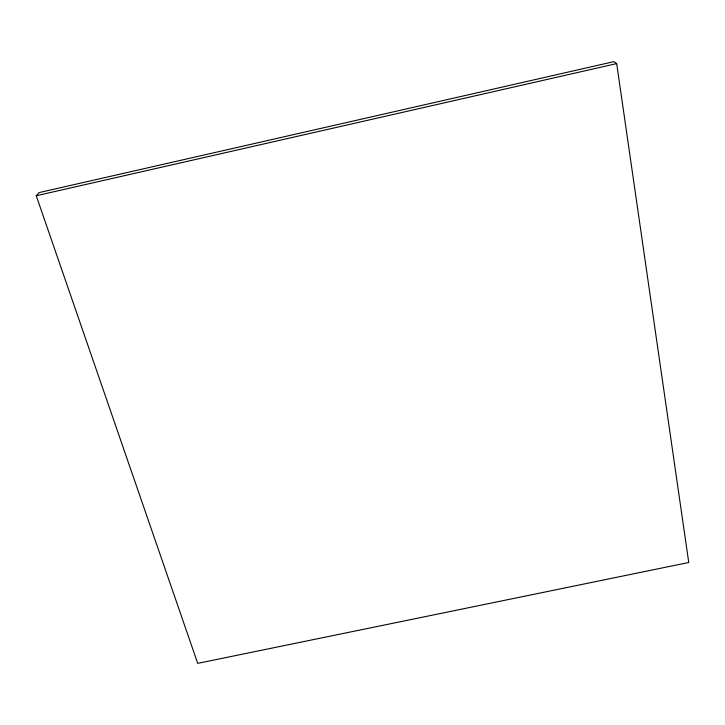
<?xml version="1.0" encoding="UTF-8"?>
<svg xmlns="http://www.w3.org/2000/svg" width="725" height="725" viewBox="0 0 725 725"><rect width="100%" height="100%" fill="white"/><g stroke="black" fill="none" stroke-linecap="round" stroke-linejoin="round"><path stroke-width="1.09" d="M36.25 195.75L39.132 192.569L613.966 61.634L616.685 63.61L688.75 562.491L197.717 663.366L36.25 195.75L616.685 63.61"/></g></svg>
